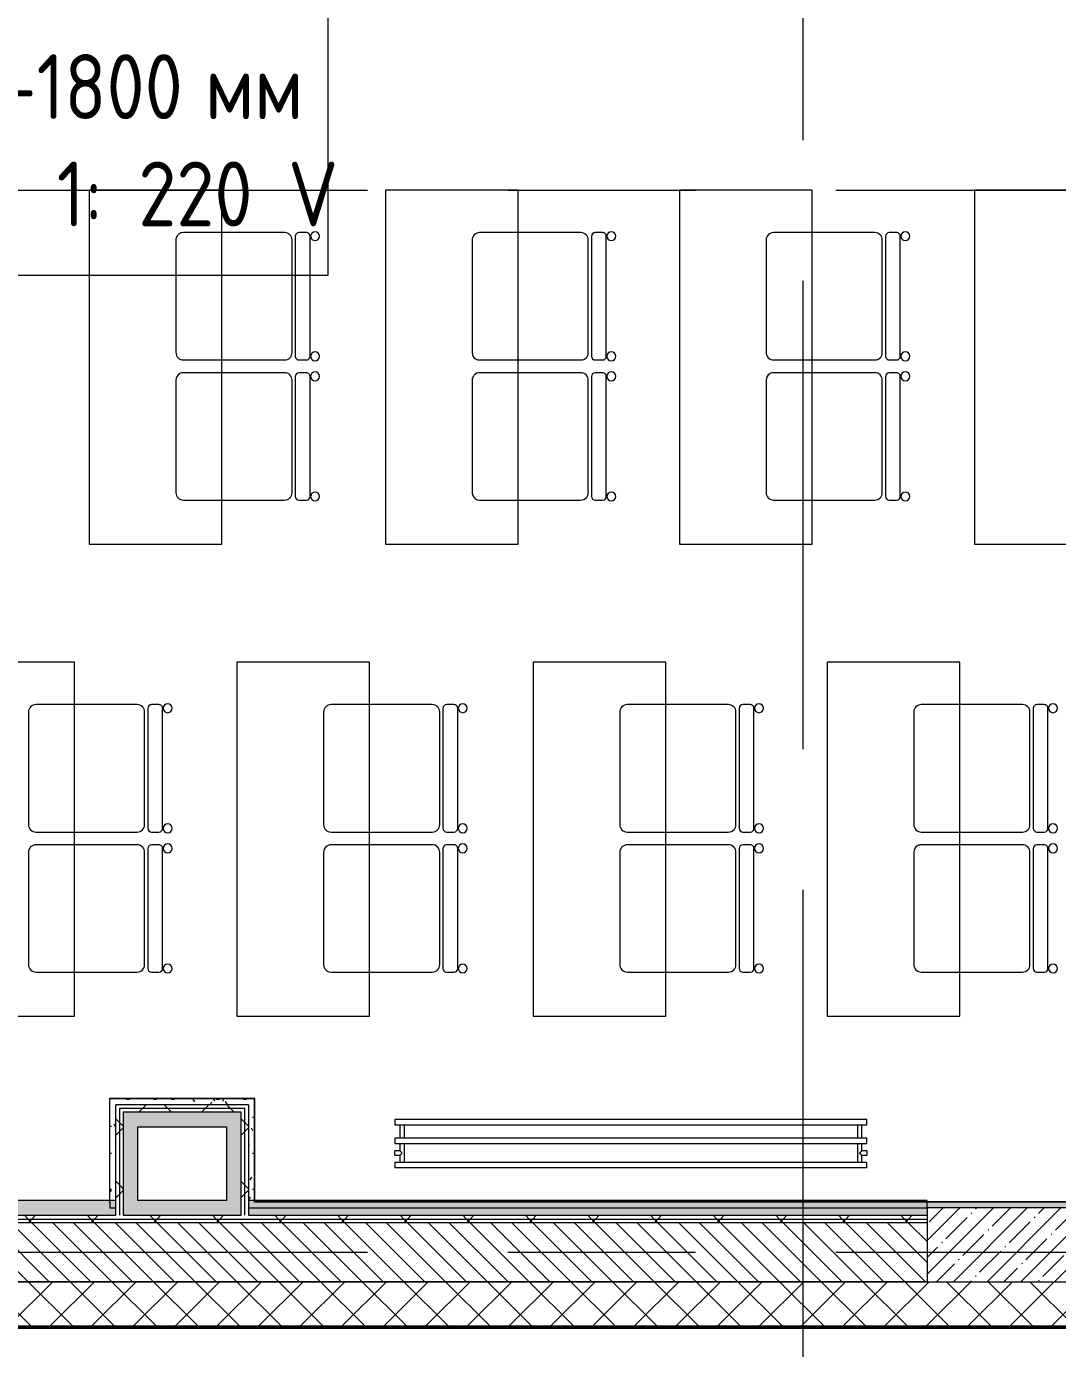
# Model space of a CAD drawing. Header units: millimetres. Extents: x 81609 to 272668, y -8553 to 29000.
# Drawn here: x 95977 to 99472, y -327 to 4155 of the extents above; entities that cross this region are included whole.
import ezdxf

# ---------------------------------------------------------------- set-up
doc = ezdxf.new("R2010")
doc.units = ezdxf.units.MM
doc.linetypes.add('Осевая', pattern=[3175, 635, -476.25, 1587.5, -476.25])
for name, color, linetype, lineweight in [('A-WALL', 7, 'Continuous', 9), ('E-ELEC-FIXT-IDEN', 7, 'Continuous', 9), ('I-WALL', 7, 'Continuous', 9), ('M-EQPM', 7, 'Continuous', 9), ('S-COLS', 7, 'Continuous', 9), ('Оси', 7, 'Continuous', 9), ('Оси-2', 7, 'Осевая', 9)]:
    doc.layers.add(name, color=color, linetype=linetype, lineweight=lineweight)
for name, color, linetype, lineweight, true_color in [('A-WALL-1', 7, 'Continuous', 9, 0x3c3c3c), ('A-WALL-FNSH-1', 7, 'Continuous', 9, 0x3c3c3c), ('I-FURN-1', 7, 'Continuous', 9, 0xf0f0f0)]:
    doc.layers.add(name, color=color, linetype=linetype, lineweight=lineweight, true_color=true_color)
doc.styles.add('GOST Common', font='GOST_Common.ttf', dxfattribs={"width": 0.9, "height": 220})
pattern_1 = [(0, (0, 0), (121.92, 30.48), [10.058, -81.382, 10.058, -81.382, -487.68]), (0, (0, 0), (121.92, 30.48), [-182.88, 10.058, -172.822, 10.058, -81.382, -213.36]), (0, (0, 0), (121.92, 30.48), [-457.2, 10.058, -50.902, 10.058, -142.342]), (120, (45.72, 15.24), (-87.356454, 90.345817), [10.058, -81.382, 10.058, -81.382, -487.68]), (120, (45.72, 15.24), (-87.356454, 90.345817), [-182.88, 10.058, -172.822, 10.058, -81.382, -213.36]), (120, (45.72, 15.24), (-87.356454, 90.345817), [-457.2, 10.058, -50.902, 10.058, -142.342]), (240, (60.96, 76.2), (-34.563546, -120.825817), [10.058, -81.382, 10.058, -81.382, -487.68]), (240, (60.96, 76.2), (-34.563546, -120.825817), [-182.88, 10.058, -172.822, 10.058, -81.382, -213.36]), (240, (60.96, 76.2), (-34.563546, -120.825817), [-457.2, 10.058, -50.902, 10.058, -142.342])]
pattern_2 = [(45, (0, 0), (-106.06602, 106.06602), []), (135, (0, 0), (-106.06602, -106.06602), [])]

# ---------------------------------------------------------------- blocks, each defined once
blk = doc.blocks.new('BSC_Колонна _Прямоугольная - 250х900-23282983-План размещения напольных электротехнических лючков и розеток 2 этажа в осях 23-33')
at = {"layer": 'S-COLS'}
h = blk.add_hatch(dxfattribs=at)
h.set_pattern_fill('FP_10', color=256, style=0, pattern_type=2)
h.set_pattern_definition([(45, (-99480, -25), (-57.024626, 57.024626), []), (45, (-99422.975, -25), (-57.024626, 57.024626), [100.806, -20.161, 3.353, -16.808])])
h.paths.add_polyline_path([(-388.1, -125), (450, -125), (450, 125), (-450, 125), (-450, -125)])
for p, q in [((450, 125), (-450, 125)), ((-450, 125), (-450, -125)), ((450, -125), (450, 125)), ((-450, -125), (450, -125))]:
    blk.add_line(p, q, dxfattribs=at)
blk = doc.blocks.new('Стол базовый прямоугольный - 1_88-26291934-План размещения напольных электротехнических лючков и розеток 2 этажа в осях 23-33')
at = {"layer": 'I-FURN-1'}
for p, q in [((600, 225), (-600, 225)), ((-600, 225), (-600, -225)), ((600, -225), (600, 225)), ((-600, -225), (600, -225))]:
    blk.add_line(p, q, dxfattribs=at)
blk = doc.blocks.new('M_Стул-Breuer - 1_87-25466819-План размещения напольных электротехнических лючков и розеток 2 этажа в осях 23-33')
at = {"layer": 'I-FURN-1'}
for p, q in [((190.5, 241.3), (-190.5, 241.3)), ((-215.9, 215.9), (-215.9, 85)), ((215.9, 85), (215.9, 215.9)), ((-215.9, 85), (-215.9, -127)), ((215.9, -127), (215.9, 85)), ((-215.9, -176.2), (-215.9, -200.8)), ((203.2, -163.5), (-203.2, -163.5)), ((-190.5, -152.4), (190.5, -152.4)), ((215.9, -200.8), (215.9, -176.2)), ((-203.2, -213.5), (203.2, -213.5))]:
    blk.add_line(p, q, dxfattribs=at)
for centre, radius, start, end in [((-190.5, 215.9), 25.4, 90, 180), ((190.5, 215.9), 25.4, 30, 90), ((190.5, 215.9), 25.4, 0, 30), ((-190.5, -127), 25.4, 180, 270), ((190.5, -127), 25.4, 270, 360), ((-203.2, -176.2), 12.7, 90, 180), ((203.2, -176.2), 12.7, 360, 90), ((-203.5, -230.6), 15.1, 360, 180), ((-203.2, -200.8), 12.7, 180, 270), ((203.7, -230.6), 15.1, 360, 180), ((203.2, -200.8), 12.7, 270, 360), ((-203.5, -230.6), 15.1, 180, 360), ((203.7, -230.6), 15.1, 180, 360)]:
    blk.add_arc(centre, radius, start, end, dxfattribs=at)
blk = doc.blocks.new('M_Стул-Breuer - 1_87-V74-План размещения напольных электротехнических лючков и розеток 2 этажа в осях 23-33')
at = {"layer": 'I-FURN-1'}
for p, q in [((190.5, 241.3), (-190.5, 241.3)), ((-215.9, 215.9), (-215.9, 85)), ((215.9, 85), (215.9, 215.9)), ((-215.9, 85), (-215.9, -127)), ((215.9, -127), (215.9, 85)), ((-215.9, -176.2), (-215.9, -200.8)), ((203.2, -163.5), (-203.2, -163.5)), ((-190.5, -152.4), (190.5, -152.4)), ((215.9, -200.8), (215.9, -176.2)), ((-203.2, -213.5), (203.2, -213.5))]:
    blk.add_line(p, q, dxfattribs=at)
for centre, radius, start, end in [((-190.5, 215.9), 25.4, 90, 180), ((190.5, 215.9), 25.4, 0, 90), ((-190.5, -127), 25.4, 180, 270), ((190.5, -127), 25.4, 270, 360), ((-203.2, -176.2), 12.7, 90, 180), ((203.2, -176.2), 12.7, 360, 90), ((-203.5, -230.6), 15.1, 360, 180), ((-203.2, -200.8), 12.7, 180, 270), ((203.7, -230.6), 15.1, 360, 180), ((203.2, -200.8), 12.7, 270, 360), ((-203.5, -230.6), 15.1, 180, 360), ((203.7, -230.6), 15.1, 180, 360)]:
    blk.add_arc(centre, radius, start, end, dxfattribs=at)
blk = doc.blocks.new('M_Стул-Breuer - 1_87-V75-План размещения напольных электротехнических лючков и розеток 2 этажа в осях 23-33')
at = {"layer": 'I-FURN-1'}
for p, q in [((190.5, 241.3), (-190.5, 241.3)), ((-215.9, 215.9), (-215.9, 85)), ((215.9, 85), (215.9, 215.9)), ((-215.9, 85), (-215.9, -127)), ((215.9, -127), (215.9, 85)), ((-215.9, -176.2), (-215.9, -200.8)), ((203.2, -163.5), (-203.2, -163.5)), ((-190.5, -152.4), (190.5, -152.4)), ((215.9, -200.8), (215.9, -176.2)), ((-203.2, -213.5), (203.2, -213.5))]:
    blk.add_line(p, q, dxfattribs=at)
for centre, radius, start, end in [((-190.5, 215.9), 25.4, 105, 180), ((-190.5, 215.9), 25.4, 90, 105), ((190.5, 215.9), 25.4, 0, 90), ((-190.5, -127), 25.4, 180, 270), ((190.5, -127), 25.4, 270, 360), ((-203.2, -176.2), 12.7, 90, 180), ((203.2, -176.2), 12.7, 360, 90), ((-203.5, -230.6), 15.1, 360, 180), ((-203.2, -200.8), 12.7, 180, 270), ((203.7, -230.6), 15.1, 360, 180), ((203.2, -200.8), 12.7, 270, 360), ((-203.5, -230.6), 15.1, 180, 360), ((203.7, -230.6), 15.1, 180, 360)]:
    blk.add_arc(centre, radius, start, end, dxfattribs=at)
blk = doc.blocks.new('M_Стул-Breuer - 1_87-V76-План размещения напольных электротехнических лючков и розеток 2 этажа в осях 23-33')
at = {"layer": 'I-FURN-1'}
for p, q in [((190.5, 241.3), (-190.5, 241.3)), ((-215.9, 215.9), (-215.9, 85)), ((215.9, 85), (215.9, 215.9)), ((-215.9, 85), (-215.9, -127)), ((215.9, -127), (215.9, 85)), ((-215.9, -176.2), (-215.9, -200.8)), ((203.2, -163.5), (-203.2, -163.5)), ((-190.5, -152.4), (190.5, -152.4)), ((215.9, -200.8), (215.9, -176.2)), ((-203.2, -213.5), (203.2, -213.5))]:
    blk.add_line(p, q, dxfattribs=at)
for centre, radius, start, end in [((-190.5, 215.9), 25.4, 90, 165), ((190.5, 215.9), 25.4, 0, 90), ((-190.5, 215.9), 25.4, 165, 180), ((-190.5, -127), 25.4, 180, 270), ((190.5, -127), 25.4, 270, 360), ((-203.2, -176.2), 12.7, 90, 180), ((203.2, -176.2), 12.7, 360, 90), ((-203.5, -230.6), 15.1, 360, 180), ((-203.2, -200.8), 12.7, 180, 270), ((203.7, -230.6), 15.1, 360, 180), ((203.2, -200.8), 12.7, 270, 360), ((-203.5, -230.6), 15.1, 180, 360), ((203.7, -230.6), 15.1, 180, 360)]:
    blk.add_arc(centre, radius, start, end, dxfattribs=at)
blk = doc.blocks.new('M_Стул-Breuer - 1_87-V77-План размещения напольных электротехнических лючков и розеток 2 этажа в осях 23-33')
at = {"layer": 'I-FURN-1'}
for p, q in [((190.5, 241.3), (-190.5, 241.3)), ((-215.9, 215.9), (-215.9, 85)), ((215.9, 85), (215.9, 215.9)), ((-215.9, 85), (-215.9, -127)), ((215.9, -127), (215.9, 85)), ((-215.9, -176.2), (-215.9, -200.8)), ((203.2, -163.5), (-203.2, -163.5)), ((-190.5, -152.4), (190.5, -152.4)), ((215.9, -200.8), (215.9, -176.2)), ((-203.2, -213.5), (203.2, -213.5))]:
    blk.add_line(p, q, dxfattribs=at)
for centre, radius, start, end in [((-190.5, 215.9), 25.4, 90, 180), ((190.5, 215.9), 25.4, 75, 90), ((190.5, 215.9), 25.4, 0, 75), ((-190.5, -127), 25.4, 180, 270), ((190.5, -127), 25.4, 270, 360), ((-203.2, -176.2), 12.7, 90, 180), ((203.2, -176.2), 12.7, 360, 90), ((-203.5, -230.6), 15.1, 360, 180), ((-203.2, -200.8), 12.7, 180, 270), ((203.7, -230.6), 15.1, 360, 180), ((203.2, -200.8), 12.7, 270, 360), ((-203.5, -230.6), 15.1, 180, 360), ((203.7, -230.6), 15.1, 180, 360)]:
    blk.add_arc(centre, radius, start, end, dxfattribs=at)
blk = doc.blocks.new('radiator_prado_classic_z_tip_30_po exemplyaru - Classic Z Тип 30-300-31137165-План размещения напольных электротехнических лючков и розеток 2 этажа в осях 23-33')
at = {"layer": 'M-EQPM'}
for p, q in [((0, 228), (0, 210)), ((1600, 228), (0, 228)), ((1600, 210), (1600, 228)), ((0, 210), (1600, 210)), ((17.5, 210), (17.5, 164)), ((32.5, 164), (32.5, 210)), ((1567.5, 210), (1567.5, 164)), ((1582.5, 164), (1582.5, 210)), ((1600, 164), (0, 164)), ((0, 164), (0, 146)), ((0, 146), (1600, 146)), ((17.5, 146), (17.5, 121.5)), ((32.5, 82), (32.5, 146)), ((1567.5, 146), (1567.5, 82)), ((1582.5, 121.5), (1582.5, 146)), ((1600, 146), (1600, 164)), ((17.5, 121.5), (0, 121.5)), ((17.5, 121.5), (0, 121.5)), ((0, 121.5), (0, 121.2)), ((0, 106.5), (0, 121.5)), ((0, 121.2), (0, 121.2)), ((0, 106.8), (0, 106.5)), ((0, 106.8), (0, 106.8)), ((0, 106.5), (17.5, 106.5)), ((0, 106.5), (17.5, 106.5)), ((17.5, 106.5), (17.5, 82)), ((1600, 121.5), (1582.5, 121.5)), ((1600, 121.5), (1582.5, 121.5)), ((1582.5, 82), (1582.5, 106.5)), ((1582.5, 106.5), (1600, 106.5)), ((1582.5, 106.5), (1600, 106.5)), ((1600, 121.5), (1600, 106.5)), ((1600, 121.2), (1600, 121.5)), ((1600, 121.5), (1600, 121.2)), ((1600, 121.2), (1600, 121.5)), ((1600, 106.5), (1600, 106.8)), ((1600, 106.8), (1600, 106.5)), ((1600, 106.5), (1600, 106.8)), ((1600, 82), (0, 82)), ((0, 82), (0, 64)), ((1600, 64), (0, 64)), ((1600, 64), (1600, 82))]:
    blk.add_line(p, q, dxfattribs=at)
for points, knots in [([(25, 114), (24.5, 114.5), (23.6, 115.4), (22.4, 116.6), (21.6, 117.4), (21.1, 117.9), (20.8, 118.2), (20.5, 118.5), (20.2, 118.8), (19.8, 119.1), (19.6, 119.4), (19.3, 119.7), (19, 120), (18.7, 120.3), (18.5, 120.5), (18.3, 120.7), (18.1, 120.9), (17.9, 121.1), (17.8, 121.2), (17.7, 121.3), (17.5, 121.5), (17.5, 121.5), (17.5, 121.5)], [0, 0, 0, 0, 0.142857, 0.285714, 0.357143, 0.392857, 0.428571, 0.464286, 0.5, 0.535714, 0.571429, 0.607143, 0.642857, 0.678571, 0.714286, 0.75, 0.785714, 0.821429, 0.857143, 0.892857, 0.928571, 1, 1, 1, 1]), ([(17.5, 106.5), (17.5, 106.5), (17.5, 106.5), (17.7, 106.7), (17.8, 106.8), (17.9, 106.9), (18.1, 107.1), (18.3, 107.3), (18.5, 107.5), (18.7, 107.7), (19, 108), (19.3, 108.3), (19.6, 108.6), (19.8, 108.9), (20.3, 109.3), (20.7, 109.7), (21.1, 110.1), (21.6, 110.6), (22.4, 111.4), (23.6, 112.6), (24.5, 113.5), (25, 114)], [0, 0, 0, 0, 0.071429, 0.107143, 0.142857, 0.178571, 0.214286, 0.25, 0.285714, 0.321429, 0.357143, 0.392857, 0.428571, 0.464286, 0.5, 0.571429, 0.607143, 0.642857, 0.714286, 0.857143, 1, 1, 1, 1]), ([(1575, 114), (1575.5, 114.5), (1576.4, 115.4), (1577.6, 116.6), (1578.4, 117.4), (1578.9, 117.9), (1579.2, 118.2), (1579.5, 118.5), (1579.8, 118.8), (1580.1, 119.2), (1580.4, 119.4), (1580.7, 119.7), (1581, 120), (1581.3, 120.3), (1581.5, 120.5), (1581.7, 120.7), (1581.9, 120.9), (1582.1, 121.1), (1582.2, 121.2), (1582.3, 121.3), (1582.5, 121.5), (1582.5, 121.5), (1582.5, 121.5)], [0, 0, 0, 0, 0.142857, 0.285714, 0.357143, 0.392857, 0.428571, 0.464286, 0.5, 0.535714, 0.571429, 0.607143, 0.642857, 0.678571, 0.714286, 0.75, 0.785714, 0.821429, 0.857143, 0.892857, 0.928571, 1, 1, 1, 1]), ([(1582.5, 106.5), (1582.5, 106.5), (1582.5, 106.5), (1582.3, 106.7), (1582.2, 106.8), (1582.1, 106.9), (1581.9, 107.1), (1581.7, 107.3), (1581.5, 107.5), (1581.3, 107.7), (1581, 108), (1580.7, 108.3), (1580.4, 108.6), (1580.1, 108.8), (1579.7, 109.3), (1579.3, 109.7), (1578.9, 110.1), (1578.4, 110.6), (1577.6, 111.4), (1576.4, 112.6), (1575.5, 113.5), (1575, 114)], [0, 0, 0, 0, 0.071429, 0.107143, 0.142857, 0.178571, 0.214286, 0.25, 0.285714, 0.321429, 0.357143, 0.392857, 0.428571, 0.464286, 0.5, 0.571429, 0.607143, 0.642857, 0.714286, 0.857143, 1, 1, 1, 1])]:
    blk.add_open_spline(points, degree=3, knots=knots, dxfattribs=at)

msp = doc.modelspace()

# ---------------------------------------------------------------- hatches: boundary and pattern name
at = {"layer": 'A-WALL'}
h = msp.add_hatch(dxfattribs=at)
h.set_pattern_fill('FP_3', color=256, style=0, pattern_type=2)
h.set_pattern_definition([(135, (0, 0), (-35.35534, -35.35534), [])])
h.paths.add_polyline_path([(122030, -100), (122830, -100), (122830, 100), (122030, 100)])
h.paths.add_polyline_path([(119330, -100), (119330, 100), (118830, 100), (118830, -100), (119155.3, -100)])
h.paths.add_polyline_path([(113430, -100), (113680, -100), (113680, 100), (113430, 100)])
h.paths.add_polyline_path([(114580, -100), (115630, -100), (115630, 100), (114580, 100)])
h.paths.add_polyline_path([(109123.6, -100), (110230, -100), (110230, 100), (108930, 100), (108930, -100)])
h.paths.add_polyline_path([(104593.2, -100), (104830, -100), (104830, 100), (103780, 100), (103780, -100), (103945.9, -100)])
h.paths.add_polyline_path([(102880, -100), (102880, 100), (102630, 100), (102630, -100), (102651.5, -100)])
h.paths.add_polyline_path([(101033.5, -100), (101730, -100), (101730, 100), (100830, 100), (100830, -100)])
h.paths.add_polyline_path([(97473.9, -100), (99030, -100), (99030, 100), (95680, 100), (95680, -100), (97150.3, -100)])
h.paths.add_polyline_path([(94780, -100), (94780, 100), (94530, 100), (94530, -100)])
h.paths.add_polyline_path([(92730, -100), (92730, 100), (91930, 100), (91930, -100), (92619.8, -100)])
h = msp.add_hatch(dxfattribs=at)
h.set_pattern_fill('FP_1', color=256, style=0, pattern_type=2)
h.set_pattern_definition([(45, (0, 0), (-70.71068, 70.71068), []), (135, (0, 0), (-70.71068, -70.71068), [])])
h.paths.add_polyline_path([(125080, -250), (125080, -100), (123730, -100), (123730, -250)])
h.paths.add_polyline_path([(122830, -250), (122830, -100), (122030, -100), (122030, -250)])
h.paths.add_polyline_path([(120773.4, -250), (121130, -250), (121130, -100), (120230, -100), (120230, -250)])
h.paths.add_polyline_path([(117930, -250), (119330, -250), (119330, -100), (117930, -100), (117930, -126)])
h.paths.add_polyline_path([(115630, -250), (115630, -100), (114580, -100), (114580, -250), (115595.7, -250)])
h.paths.add_polyline_path([(112530, -250), (113680, -250), (113680, -100), (112530, -100), (112530, -126)])
h.paths.add_polyline_path([(110230, -250), (110230, -100), (108930, -100), (108930, -250)])
h.paths.add_polyline_path([(107130, -250), (108030, -250), (108030, -100), (107130, -100), (107130, -126)])
h.paths.add_polyline_path([(104830, -250), (104830, -100), (103780, -100), (103780, -250)])
h.paths.add_polyline_path([(102880, -250), (102880, -100), (100830, -100), (100830, -250)])
h.paths.add_polyline_path([(99930, -250), (99930, -100), (95680, -100), (95680, -250)])
h.paths.add_polyline_path([(93630, -250), (94780, -250), (94780, -100), (93630, -100), (93630, -126)])
h.paths.add_polyline_path([(92730, -250), (92730, -100), (91930, -100), (91930, -250)])
h.paths.add_polyline_path([(91030, -250), (91030, -100), (89210, -100), (89210, -250), (89707.4, -250)])
at = {"layer": 'I-WALL'}
h = msp.add_hatch(dxfattribs=at)
h.set_pattern_fill('FP_41', color=256, style=0, pattern_type=2)
h.set_pattern_definition(pattern_1)
h.paths.add_polyline_path([(96260, 150), (96280, 150), (96280, 520), (96260, 520), (96260, 395.7)])
h = msp.add_hatch(dxfattribs=at)
h.set_pattern_fill('FP_41', color=256, style=0, pattern_type=2)
h.set_pattern_definition(pattern_1)
h.paths.add_polyline_path([(96730, 500), (96750, 500), (96750, 520), (96280, 520), (96280, 500)])
h = msp.add_hatch(dxfattribs=at)
h.set_pattern_fill('FP_42', color=256, style=0, pattern_type=2)
h.set_pattern_definition(pattern_2)
h.paths.add_polyline_path([(96280, 125), (96292.5, 125), (96292.5, 500), (96280, 500), (96280, 175)])
h = msp.add_hatch(dxfattribs=at)
h.set_pattern_fill('FP_42', color=256, style=0, pattern_type=2)
h.set_pattern_definition(pattern_2)
h.paths.add_polyline_path([(96305, 487.5), (96730, 487.5), (96730, 500), (96292.5, 500), (96292.5, 487.5)])
h = msp.add_hatch(dxfattribs=at)
h.set_pattern_fill('FP_41', color=256, style=0, pattern_type=2)
h.set_pattern_definition(pattern_1)
h.paths.add_polyline_path([(96750, 150), (96750, 500), (96730, 500), (96730, 150)])
h = msp.add_hatch(dxfattribs=at)
h.set_pattern_fill('FP_42', color=256, style=0, pattern_type=2)
h.set_pattern_definition(pattern_2)
h.paths.add_polyline_path([(96292.5, 125), (96305, 125), (96305, 487.5), (96292.5, 487.5), (96292.5, 175)])
h = msp.add_hatch(dxfattribs=at)
h.set_pattern_fill('FP_42', color=256, style=0, pattern_type=2)
h.set_pattern_definition(pattern_2)
h.paths.add_polyline_path([(96705, 475), (96717.5, 475), (96717.5, 487.5), (96305, 487.5), (96305, 475), (96355, 475)])
for points in [[(96355, 175), (96355, 475), (96305, 475), (96305, 175)], [(96655, 425), (96705, 425), (96705, 475), (96355, 475), (96355, 425)], [(96705, 175), (96705, 425), (96655, 425), (96655, 175)]]:
    msp.add_hatch(color=256, dxfattribs=at).paths.add_polyline_path(points)
h = msp.add_hatch(dxfattribs=at)
h.set_pattern_fill('FP_42', color=256, style=0, pattern_type=2)
h.set_pattern_definition(pattern_2)
h.paths.add_polyline_path([(96705, 125), (96717.5, 125), (96717.5, 475), (96705, 475), (96705, 175)])
h = msp.add_hatch(dxfattribs=at)
h.set_pattern_fill('FP_42', color=256, style=0, pattern_type=2)
h.set_pattern_definition(pattern_2)
h.paths.add_polyline_path([(96717.5, 125), (96730, 125), (96730, 487.5), (96717.5, 487.5), (96717.5, 175)])
h = msp.add_hatch(color=256, dxfattribs=at)
h.paths.add_polyline_path([(99030, 125), (99030, 175), (96730, 175), (96730, 125), (98768.3, 125)])
h.paths.add_polyline_path([(96305, 125), (96705, 125), (96705, 175), (96305, 175)])
h.paths.add_polyline_path([(94780, 125), (94780, 150), (95680, 150), (95680, 125), (96280, 125), (96280, 175), (94530, 175), (94530, 125)])
h = msp.add_hatch(dxfattribs=at)
h.set_pattern_fill('FP_41', color=256, style=0, pattern_type=2)
h.set_pattern_definition(pattern_1)
h.paths.add_polyline_path([(100386.3, 150), (101570, 150), (101570, 170), (96750, 170), (96750, 150), (100224.5, 150)])
h = msp.add_hatch(dxfattribs=at)
h.set_pattern_fill('FP_42', color=256, style=0, pattern_type=2)
h.set_pattern_definition(pattern_2)
h.paths.add_polyline_path([(99030, 112.5), (99030, 125), (95680, 125), (95680, 112.5), (98768.3, 112.5)])
h.paths.add_polyline_path([(94780, 112.5), (94780, 125), (94530, 125), (94530, 112.5)])
h = msp.add_hatch(dxfattribs=at)
h.set_pattern_fill('FP_42', color=256, style=0, pattern_type=2)
h.set_pattern_definition(pattern_2)
h.paths.add_polyline_path([(99030, 100), (99030, 112.5), (95680, 112.5), (95680, 100), (98768.3, 100)])
h.paths.add_polyline_path([(94780, 100), (94780, 112.5), (94530, 112.5), (94530, 100)])

# ---------------------------------------------------------------- linework, layer by layer
at = {"layer": 'A-WALL'}
for p, q in [((96292.5, 487.5), (96292.5, 125)), ((96717.5, 487.5), (96292.5, 487.5)), ((96305, 475), (96305, 125)), ((96705, 475), (96305, 475)), ((96705, 125), (96705, 475)), ((96717.5, 125), (96717.5, 487.5)), ((95680, 125), (96280, 125)), ((95680, 112.5), (99030, 112.5)), ((99030, 100), (95680, 100)), ((96305, 125), (96705, 125)), ((96730, 125), (99030, 125)), ((95680, -100), (99030, -100)), ((99030, -100), (95680, -100)), ((95680, -250), (99930, -250)), ((95680, -253), (99930, -253))]:
    msp.add_line(p, q, dxfattribs=at)
at = {"layer": 'A-WALL-1'}
for p, q in [((96750, 520), (96260, 520)), ((96730, 500), (96280, 500)), ((96280, 125), (96280, 500)), ((96730, 500), (96730, 125)), ((96750, 170), (96750, 520)), ((96355, 175), (96355, 425)), ((96355, 425), (96655, 425)), ((96655, 425), (96655, 175)), ((96280, 175), (94530, 175)), ((96260, 170), (96260, 150)), ((96260, 150), (96280, 150)), ((96655, 175), (96355, 175)), ((99030, 175), (96730, 175)), ((96730, 150), (99030, 150)), ((101570, 170), (96750, 170)), ((99030, 150), (99030, 175))]:
    msp.add_line(p, q, dxfattribs=at)
at = {"layer": 'A-WALL-FNSH-1'}
for p, q in [((96259, 521), (96259, 170)), ((96751, 521), (96259, 521)), ((96260, 170), (96260, 520)), ((96751, 171), (96751, 521)), ((96259, 170), (96260, 170)), ((101569, 171), (96751, 171)), ((95680, -258), (99930, -258))]:
    msp.add_line(p, q, dxfattribs=at)
at = {"layer": 'E-ELEC-FIXT-IDEN', "flags": 128}
msp.add_lwpolyline([(95619.6, 4238.2), (96998.6, 4238.2), (96998.6, 3310.2), (95619.6, 3310.2)], close=True, dxfattribs=at)
at = {"layer": 'Оси'}
msp.add_line((98610, -1906.3), (98610, 593.7), dxfattribs=at)
at = {"layer": 'Оси-2'}
for p, q in [((98610, 593.7), (98610, 19415.1)), ((84909.3, 3600), (122760, 3600)), ((84909.3, 0), (122760, 0))]:
    msp.add_line(p, q, dxfattribs=at)

# ---------------------------------------------------------------- block references
at = {"layer": 'I-FURN-1'}
for name, p, rotation in [('Стол базовый прямоугольный - 1_88-26291934-План размещения напольных электротехнических лючков и розеток 2 этажа в осях 23-33', (96415.1, 3000), 90), ('Стол базовый прямоугольный - 1_88-26291934-План размещения напольных электротехнических лючков и розеток 2 этажа в осях 23-33', (97419, 3000), 90), ('Стол базовый прямоугольный - 1_88-26291934-План размещения напольных электротехнических лючков и розеток 2 этажа в осях 23-33', (98415.3, 3000), 90), ('Стол базовый прямоугольный - 1_88-26291934-План размещения напольных электротехнических лючков и розеток 2 этажа в осях 23-33', (99415.3, 3000), 90), ('M_Стул-Breuer - 1_87-V77-План размещения напольных электротехнических лючков и розеток 2 этажа в осях 23-33', (96725.1, 3240), 90.00000000000006), ('M_Стул-Breuer - 1_87-V76-План размещения напольных электротехнических лючков и розеток 2 этажа в осях 23-33', (97729, 3240), 90.00000000000006), ('M_Стул-Breuer - 1_87-V74-План размещения напольных электротехнических лючков и розеток 2 этажа в осях 23-33', (98725.3, 3240), 90.00000000000006), ('M_Стул-Breuer - 1_87-25466819-План размещения напольных электротехнических лючков и розеток 2 этажа в осях 23-33', (96725.1, 2765), 90.00000000000006), ('M_Стул-Breuer - 1_87-V75-План размещения напольных электротехнических лючков и розеток 2 этажа в осях 23-33', (97729, 2765), 90.00000000000006), ('M_Стул-Breuer - 1_87-25466819-План размещения напольных электротехнических лючков и розеток 2 этажа в осях 23-33', (98725.3, 2765), 90.00000000000006), ('Стол базовый прямоугольный - 1_88-26291934-План размещения напольных электротехнических лючков и розеток 2 этажа в осях 23-33', (95915.5, 1400.1), 90), ('Стол базовый прямоугольный - 1_88-26291934-План размещения напольных электротехнических лючков и розеток 2 этажа в осях 23-33', (96915.5, 1400.1), 90), ('Стол базовый прямоугольный - 1_88-26291934-План размещения напольных электротехнических лючков и розеток 2 этажа в осях 23-33', (97919.4, 1400.1), 90), ('Стол базовый прямоугольный - 1_88-26291934-План размещения напольных электротехнических лючков и розеток 2 этажа в осях 23-33', (98915.7, 1400.1), 90), ('M_Стул-Breuer - 1_87-V74-План размещения напольных электротехнических лючков и розеток 2 этажа в осях 23-33', (96225.5, 1640.1), 90.00000000000006), ('M_Стул-Breuer - 1_87-V74-План размещения напольных электротехнических лючков и розеток 2 этажа в осях 23-33', (97225.5, 1640.1), 90.00000000000006), ('M_Стул-Breuer - 1_87-V74-План размещения напольных электротехнических лючков и розеток 2 этажа в осях 23-33', (98229.4, 1640.1), 90.00000000000006), ('M_Стул-Breuer - 1_87-V74-План размещения напольных электротехнических лючков и розеток 2 этажа в осях 23-33', (99225.7, 1640.1), 90.00000000000006), ('M_Стул-Breuer - 1_87-V74-План размещения напольных электротехнических лючков и розеток 2 этажа в осях 23-33', (96225.5, 1165.1), 90.00000000000006), ('M_Стул-Breuer - 1_87-V74-План размещения напольных электротехнических лючков и розеток 2 этажа в осях 23-33', (97225.5, 1165.1), 90.00000000000006), ('M_Стул-Breuer - 1_87-V74-План размещения напольных электротехнических лючков и розеток 2 этажа в осях 23-33', (98229.4, 1165.1), 90.00000000000006), ('M_Стул-Breuer - 1_87-25466819-План размещения напольных электротехнических лючков и розеток 2 этажа в осях 23-33', (99225.7, 1165.1), 90.00000000000006)]:
    msp.add_blockref(name, p, dxfattribs=dict(at, rotation=rotation))
at = {"layer": 'M-EQPM'}
msp.add_blockref('radiator_prado_classic_z_tip_30_po exemplyaru - Classic Z Тип 30-300-31137165-План размещения напольных электротехнических лючков и розеток 2 этажа в осях 23-33', (97225.7, 222), dxfattribs=at)
at = {"layer": 'S-COLS'}
msp.add_blockref('BSC_Колонна _Прямоугольная - 250х900-23282983-План размещения напольных электротехнических лючков и розеток 2 этажа в осях 23-33', (99480, 25), dxfattribs=at)

# ---------------------------------------------------------------- texts
at = {"layer": 'E-ELEC-FIXT-IDEN', "char_height": 220, "attachment_point": 1, "style": 'GOST Common'}
for s, insert, width in [('H-1800 ', (95719.6, 4060.5), 1046.202), ('мм', (96582.8, 4060.5), 375.19), ('   1: 220 V', (95719.6, 3696.7), 1291.519)]:
    msp.add_mtext(s, dxfattribs=dict(at, insert=insert, width=width))

doc.saveas('drawing.dxf')
